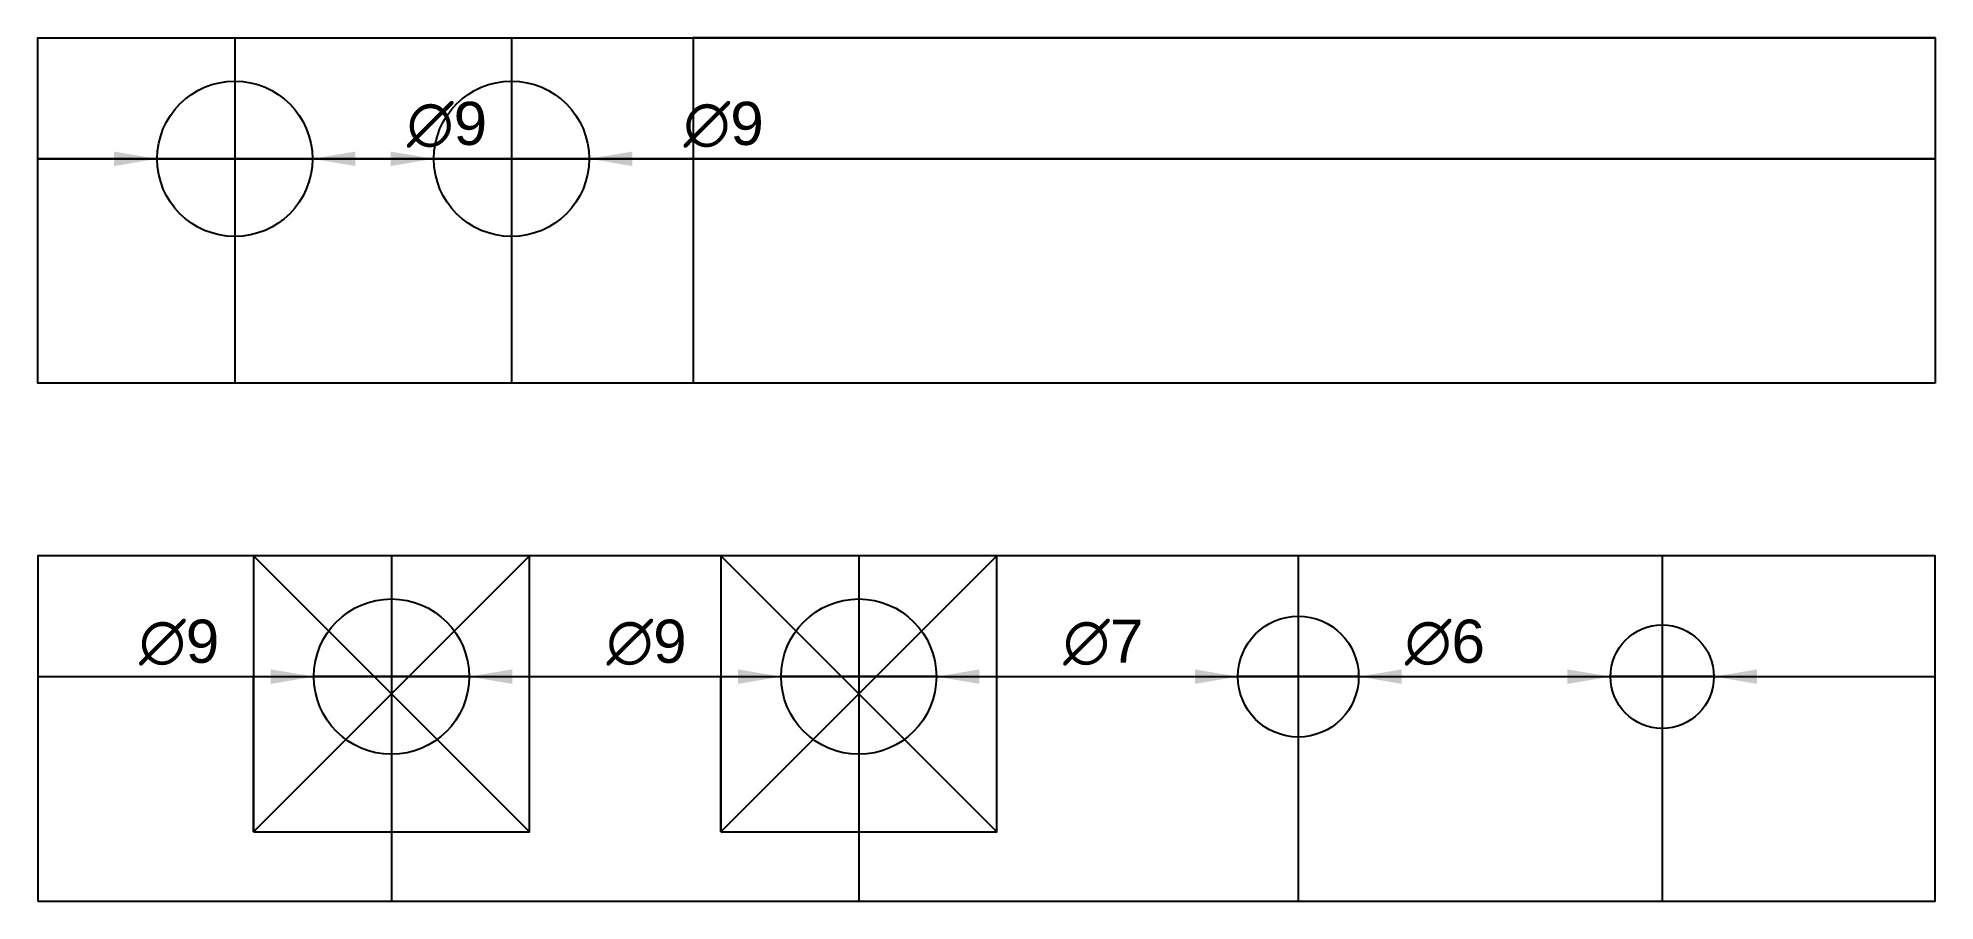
# Model space of a CAD drawing. Header units: millimetres. Extents: x 0 to 110, y 0 to 50.
import ezdxf

# ---------------------------------------------------------------- set-up
doc = ezdxf.new("R2010")
doc.units = ezdxf.units.MM
doc.layers.add('Guide', color=7, linetype='Continuous')
doc.layers.add('hojo1', color=140, linetype='Continuous')
doc.styles.get("Standard").update_dxf_attribs({"font": 'arial.ttf'})
doc.dimstyles.new('ISO-25', dxfattribs={"dimtxt": 2.5, "dimasz": 2.5, "dimexe": 1.25, "dimexo": 0.625, "dimtad": 1, "dimtxsty": 'Standard', "dimcen": 2.5, "dimadec": 0, "dimazin": 0, "dimtfac": 1, "dimtmove": 0, "dimatfit": 3, "dimfxl": 1, "dimarcsym": 0})

# ---------------------------------------------------------------- blocks, each defined once
blk = doc.blocks.new('*D2')
at = {"layer": 'Defpoints', "color": 0, "transparency": 16777216}
for p in [(22.96, 43), (31.96, 43)]:
    blk.add_point(p, dxfattribs=at)
at = {"layer": 'Guide', "color": 0, "lineweight": -2, "transparency": 16777216}
for p, q in [((20.46, 43), (17.96, 43)), ((22.96, 43), (31.96, 43)), ((42.57, 43), (34.46, 43))]:
    blk.add_line(p, q, dxfattribs=at)
at = {"layer": 'Guide', "color": 0, "transparency": 16777216}
for points in [[(20.46, 43.42), (20.46, 42.58), (22.96, 43)], [(34.46, 43.42), (34.46, 42.58), (31.96, 43)]]:
    blk.add_solid(points, dxfattribs=at)
at = {"layer": 'Guide', "color": 0, "transparency": 16777216, "insert": (39.76, 44.97), "char_height": 2.5, "attachment_point": 5}
blk.add_mtext('∅9', dxfattribs=at)
blk = doc.blocks.new('*D3')
at = {"layer": 'Defpoints', "color": 0, "transparency": 16777216}
for p in [(6.91, 43), (15.91, 43)]:
    blk.add_point(p, dxfattribs=at)
at = {"layer": 'Guide', "color": 0, "lineweight": -2, "transparency": 16777216}
for p, q in [((4.41, 43), (1.91, 43)), ((6.91, 43), (15.91, 43)), ((26.53, 43), (18.41, 43))]:
    blk.add_line(p, q, dxfattribs=at)
at = {"layer": 'Guide', "color": 0, "transparency": 16777216}
for points in [[(4.41, 43.42), (4.41, 42.58), (6.91, 43)], [(18.41, 43.42), (18.41, 42.58), (15.91, 43)]]:
    blk.add_solid(points, dxfattribs=at)
at = {"layer": 'Guide', "color": 0, "transparency": 16777216, "insert": (23.72, 44.97), "char_height": 2.5, "attachment_point": 5}
blk.add_mtext('∅9', dxfattribs=at)
blk = doc.blocks.new('*D4')
at = {"layer": 'Defpoints', "color": 0, "transparency": 16777216}
for p in [(43.09, 13), (52.09, 13)]:
    blk.add_point(p, dxfattribs=at)
at = {"layer": 'Guide', "color": 0, "lineweight": -2, "transparency": 16777216}
for p, q in [((32.48, 13), (40.59, 13)), ((52.09, 13), (43.09, 13)), ((54.59, 13), (57.09, 13))]:
    blk.add_line(p, q, dxfattribs=at)
at = {"layer": 'Guide', "color": 0, "transparency": 16777216}
for points in [[(40.59, 13.42), (40.59, 12.58), (43.09, 13)], [(54.59, 13.42), (54.59, 12.58), (52.09, 13)]]:
    blk.add_solid(points, dxfattribs=at)
at = {"layer": 'Guide', "color": 0, "transparency": 16777216, "insert": (35.29, 14.97), "char_height": 2.5, "attachment_point": 5}
blk.add_mtext('∅9', dxfattribs=at)
blk = doc.blocks.new('*D5')
at = {"layer": 'Defpoints', "color": 0, "transparency": 16777216}
for p in [(16, 13), (25, 13)]:
    blk.add_point(p, dxfattribs=at)
at = {"layer": 'Guide', "color": 0, "lineweight": -2, "transparency": 16777216}
for p, q in [((5.39, 13), (13.5, 13)), ((25, 13), (16, 13)), ((27.5, 13), (30, 13))]:
    blk.add_line(p, q, dxfattribs=at)
at = {"layer": 'Guide', "color": 0, "transparency": 16777216}
for points in [[(13.5, 13.42), (13.5, 12.58), (16, 13)], [(27.5, 13.42), (27.5, 12.58), (25, 13)]]:
    blk.add_solid(points, dxfattribs=at)
at = {"layer": 'Guide', "color": 0, "transparency": 16777216, "insert": (8.19, 14.97), "char_height": 2.5, "attachment_point": 5}
blk.add_mtext('∅9', dxfattribs=at)
blk = doc.blocks.new('*D6')
at = {"layer": 'Defpoints', "color": 0, "transparency": 16777216}
for p in [(69.58, 13), (76.58, 13)]:
    blk.add_point(p, dxfattribs=at)
at = {"layer": 'Guide', "color": 0, "lineweight": -2, "transparency": 16777216}
for p, q in [((58.97, 13), (67.08, 13)), ((76.58, 13), (69.58, 13)), ((79.08, 13), (81.58, 13))]:
    blk.add_line(p, q, dxfattribs=at)
at = {"layer": 'Guide', "color": 0, "transparency": 16777216}
for points in [[(67.08, 13.42), (67.08, 12.58), (69.58, 13)], [(79.08, 13.42), (79.08, 12.58), (76.58, 13)]]:
    blk.add_solid(points, dxfattribs=at)
at = {"layer": 'Guide', "color": 0, "transparency": 16777216, "insert": (61.77, 14.97), "char_height": 2.5, "attachment_point": 5}
blk.add_mtext('∅7', dxfattribs=at)
blk = doc.blocks.new('*D7')
at = {"layer": 'Defpoints', "color": 0, "transparency": 16777216}
for p in [(91.18, 13), (97.18, 13)]:
    blk.add_point(p, dxfattribs=at)
at = {"layer": 'Guide', "color": 0, "lineweight": -2, "transparency": 16777216}
for p, q in [((78.78, 13), (88.68, 13)), ((97.18, 13), (91.18, 13)), ((99.68, 13), (102.18, 13))]:
    blk.add_line(p, q, dxfattribs=at)
at = {"layer": 'Guide', "color": 0, "transparency": 16777216}
for points in [[(88.68, 13.42), (88.68, 12.58), (91.18, 13)], [(99.68, 13.42), (99.68, 12.58), (97.18, 13)]]:
    blk.add_solid(points, dxfattribs=at)
at = {"layer": 'Guide', "color": 0, "transparency": 16777216, "insert": (81.58, 14.97), "char_height": 2.5, "attachment_point": 5}
blk.add_mtext('∅6', dxfattribs=at)

msp = doc.modelspace()

# ---------------------------------------------------------------- linework, layer by layer
for points in [[(110, 30), (0, 30), (0, 50), (110, 50)], [(0, 0), (110, 0), (110, 20), (0, 20)], [(12.5, 4), (28.5, 4), (28.5, 20), (12.5, 20)], [(39.594, 4), (55.594, 4), (55.594, 20), (39.594, 20)]]:
    msp.add_lwpolyline(points, close=True)
for centre, radius in [((11.414, 43), 4.5), ((27.458, 43), 4.5), ((20.5, 13), 4.5), ((47.594, 13), 4.5), ((73.079, 13), 3.5), ((94.178, 13), 3)]:
    msp.add_circle(centre, radius)
at = {"layer": 'Guide'}
for p, q in [((11.414, 50), (11.414, 30)), ((27.458, 50), (27.458, 30)), ((0, 43), (110, 43)), ((20.5, 20), (20.5, 0)), ((47.594, 20), (47.594, 0)), ((73.079, 20), (73.079, 0)), ((94.178, 20), (94.178, 0)), ((0, 13), (110, 13))]:
    msp.add_line(p, q, dxfattribs=at)
at = {"layer": 'hojo1'}
for p, q in [((110, 50), (38, 50)), ((38, 50), (38, 30)), ((110, 43), (0, 43)), ((12.5, 20), (28.5, 4)), ((28.5, 20), (12.5, 4)), ((20.5, 20), (20.5, 4)), ((39.594, 20), (55.594, 4)), ((55.594, 20), (39.594, 4)), ((47.594, 20), (47.594, 4)), ((0, 13), (110, 13)), ((12.5, 4), (12.5, 13)), ((12.5, 13), (28.5, 13)), ((39.594, 4), (39.594, 13)), ((39.594, 13), (55.594, 13))]:
    msp.add_line(p, q, dxfattribs=at)

# ---------------------------------------------------------------- dimensions: what is measured, and where the dimension line sits
at = {"layer": 'Guide'}
for p1, p2, picture, middle in [((6.914, 43), (15.914, 43), '*D3', (23.721, 44.971)), ((22.958, 43), (31.958, 43), '*D2', (39.765, 44.971)), ((25, 13), (16, 13), '*D5', (8.193, 14.971)), ((52.094, 13), (43.094, 13), '*D4', (35.287, 14.971)), ((76.579, 13), (69.579, 13), '*D6', (61.774, 14.971))]:
    dim = msp.add_diameter_dim_2p(p1=p1, p2=p2, dimstyle='ISO-25', dxfattribs=at)
    dim.commit()
    dim.dimension.update_dxf_attribs({"geometry": picture, "text_midpoint": middle})
dim = msp.add_diameter_dim_2p(p1=(97.178, 13), p2=(91.178, 13), dimstyle='ISO-25', dxfattribs=at)
dim.commit()
dim.dimension.update_dxf_attribs({"geometry": '*D7', "text_midpoint": (81.579, 13), "dimtype": 163})

doc.saveas('drawing.dxf')
